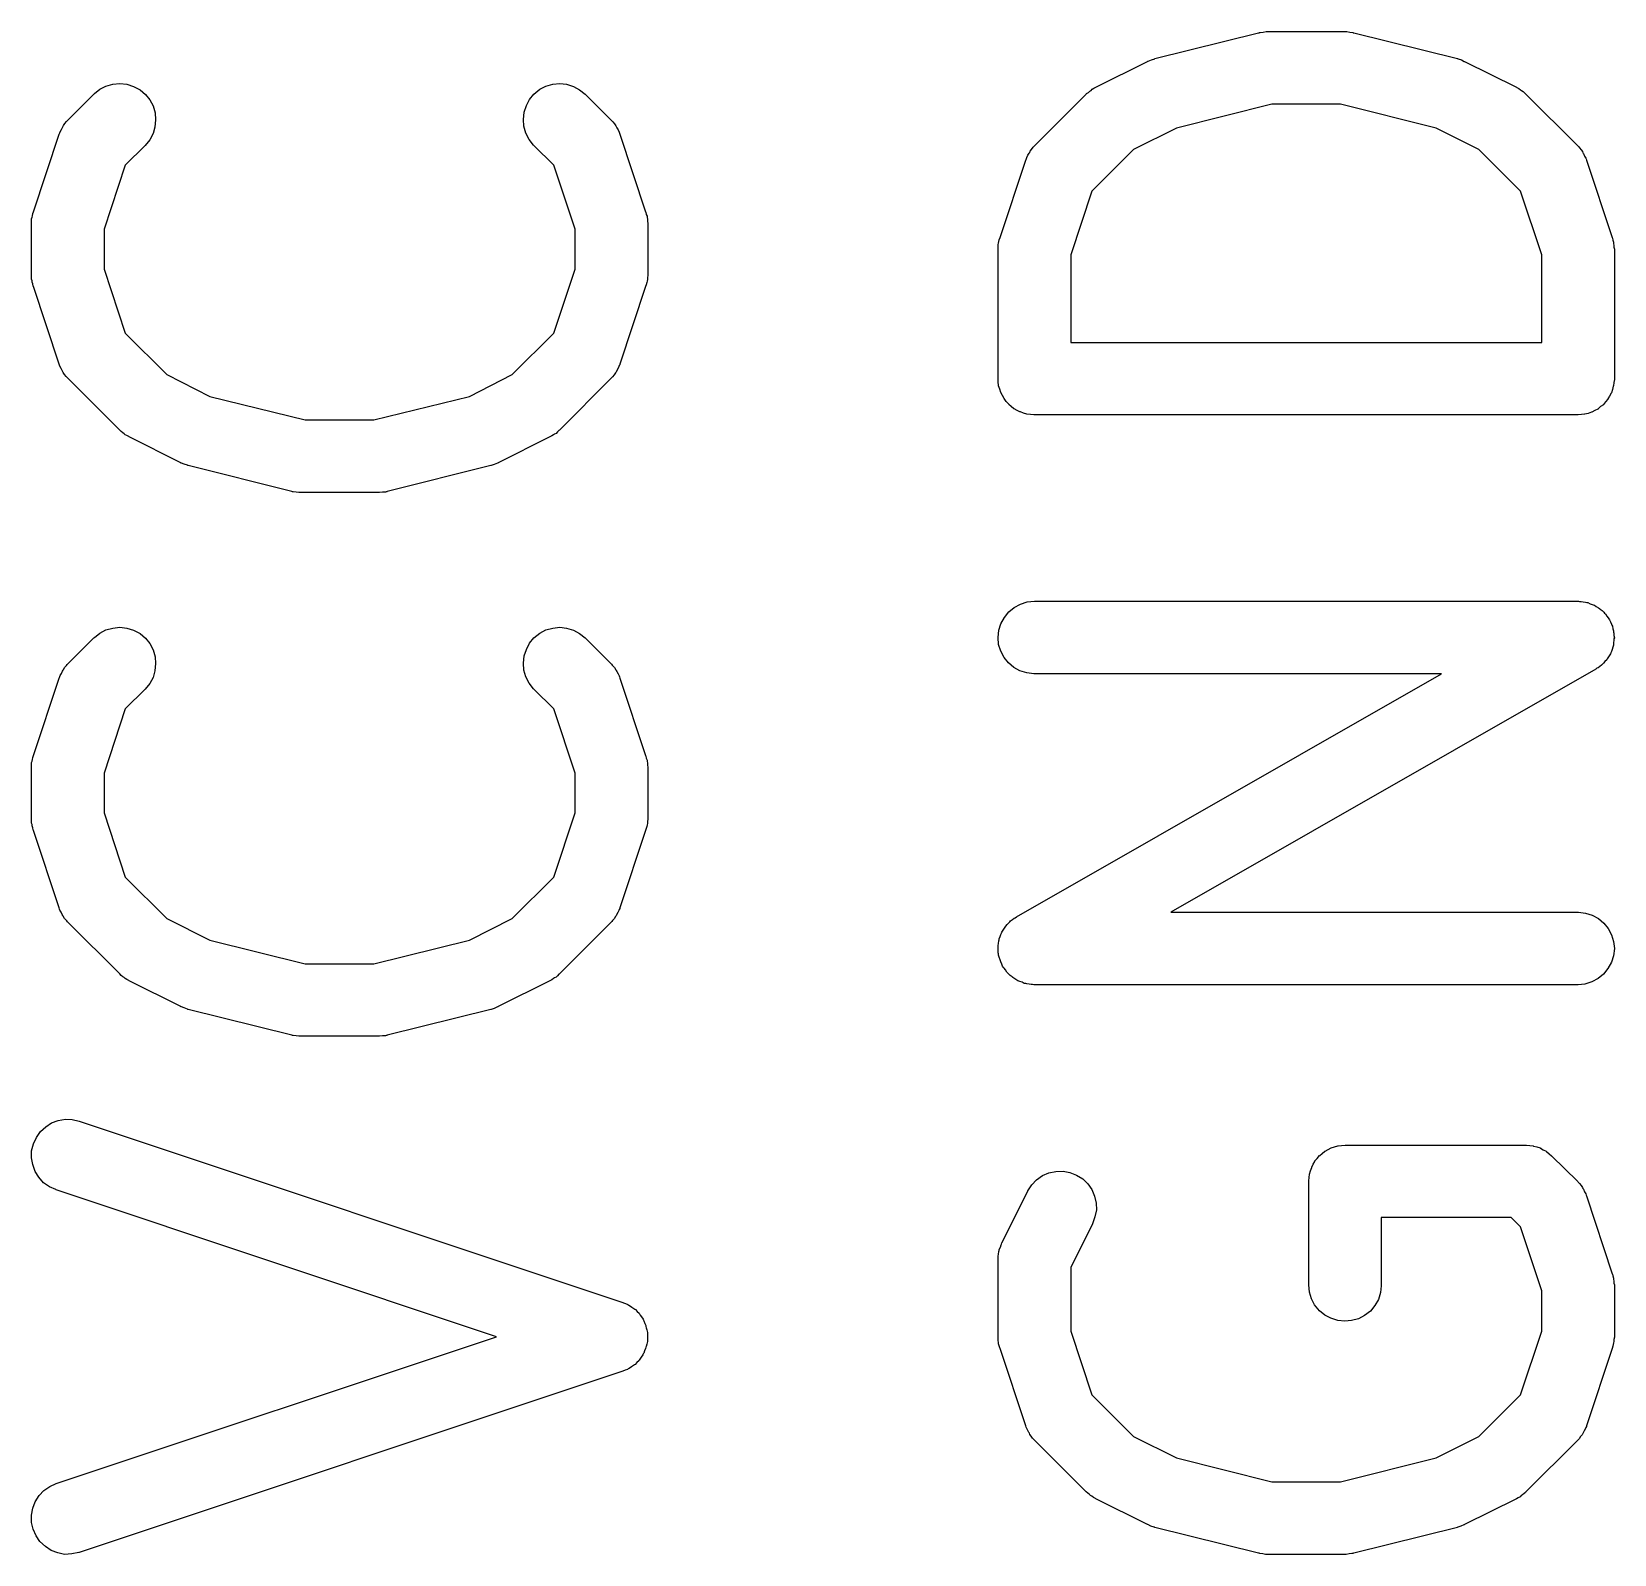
# Model space of a CAD drawing. Extents: x 161.3 to 182.5, y -119.2 to -82.4.
# Drawn here: x 174.974 to 179.341, y -116.781 to -112.581 of the extents above; entities that cross this region are included whole.
import ezdxf

# ---------------------------------------------------------------- set-up
doc = ezdxf.new("R2010")
doc.units = 0
doc.layers.add('BLACK', color=7, linetype='CONTINUOUS')

msp = doc.modelspace()

# ---------------------------------------------------------------- linework, layer by layer
at = {"layer": 'BLACK', "linetype": 'CONTINUOUS'}
for p, q in [((178.372, -112.582), (178.38, -112.581)), ((178.38, -112.581), (178.382, -112.581)), ((178.382, -112.581), (178.383, -112.581)), ((178.383, -112.581), (178.598, -112.581)), ((178.598, -112.581), (178.599, -112.581)), ((178.599, -112.581), (178.601, -112.581)), ((178.601, -112.581), (178.603, -112.581)), ((178.603, -112.581), (178.611, -112.582)), ((178.073, -112.655), (178.359, -112.584)), ((178.359, -112.584), (178.361, -112.584)), ((178.361, -112.584), (178.362, -112.583)), ((178.362, -112.583), (178.364, -112.583)), ((178.364, -112.583), (178.372, -112.582)), ((178.611, -112.582), (178.619, -112.583)), ((178.619, -112.583), (178.62, -112.584)), ((178.62, -112.584), (178.622, -112.584)), ((178.622, -112.584), (178.908, -112.655)), ((177.91, -112.734), (178.053, -112.663)), ((178.053, -112.663), (178.054, -112.662)), ((178.054, -112.662), (178.055, -112.662)), ((178.055, -112.662), (178.064, -112.659)), ((178.055, -112.662), (178.055, -112.662)), ((178.064, -112.659), (178.073, -112.656)), ((178.073, -112.656), (178.073, -112.655)), ((178.073, -112.656), (178.073, -112.656)), ((178.908, -112.655), (178.909, -112.656)), ((178.909, -112.656), (178.909, -112.656)), ((178.909, -112.656), (178.91, -112.656)), ((178.91, -112.656), (178.919, -112.659)), ((178.919, -112.659), (178.927, -112.663)), ((178.927, -112.663), (178.928, -112.663)), ((178.928, -112.663), (178.928, -112.663)), ((178.928, -112.663), (179.071, -112.734)), ((175.074, -112.825), (175.146, -112.753)), ((175.146, -112.753), (175.147, -112.752)), ((175.147, -112.752), (175.162, -112.74)), ((175.162, -112.74), (175.179, -112.731)), ((175.179, -112.731), (175.198, -112.726)), ((175.198, -112.726), (175.217, -112.724)), ((175.217, -112.724), (175.237, -112.726)), ((175.237, -112.726), (175.255, -112.732)), ((175.255, -112.732), (175.273, -112.741)), ((175.273, -112.741), (175.288, -112.754)), ((175.288, -112.754), (175.3, -112.769)), ((176.348, -112.768), (176.36, -112.753)), ((176.36, -112.753), (176.376, -112.74)), ((176.376, -112.74), (176.393, -112.731)), ((176.393, -112.731), (176.412, -112.726)), ((176.412, -112.726), (176.431, -112.724)), ((176.431, -112.724), (176.45, -112.726)), ((176.45, -112.726), (176.469, -112.732)), ((176.469, -112.732), (176.486, -112.741)), ((176.486, -112.741), (176.501, -112.753)), ((176.501, -112.753), (176.573, -112.825)), ((177.741, -112.896), (177.884, -112.753)), ((177.884, -112.753), (177.885, -112.752)), ((177.885, -112.752), (177.89, -112.749)), ((177.89, -112.749), (177.894, -112.745)), ((177.894, -112.745), (177.897, -112.743)), ((177.897, -112.743), (177.9, -112.74)), ((177.9, -112.74), (177.905, -112.737)), ((177.905, -112.737), (177.91, -112.734)), ((179.071, -112.734), (179.072, -112.735)), ((179.072, -112.735), (179.077, -112.738)), ((179.077, -112.738), (179.082, -112.741)), ((179.082, -112.741), (179.085, -112.743)), ((179.085, -112.743), (179.089, -112.746)), ((179.089, -112.746), (179.093, -112.75)), ((179.093, -112.75), (179.097, -112.753)), ((179.097, -112.753), (179.24, -112.896)), ((175.3, -112.769), (175.309, -112.786)), ((175.309, -112.786), (175.315, -112.805)), ((176.333, -112.803), (176.339, -112.785)), ((176.339, -112.785), (176.348, -112.768)), ((178.396, -112.781), (178.133, -112.847)), ((178.585, -112.781), (178.396, -112.781)), ((178.849, -112.847), (178.585, -112.781)), ((175.059, -112.845), (175.061, -112.842)), ((175.061, -112.842), (175.062, -112.84)), ((175.062, -112.84), (175.066, -112.834)), ((175.066, -112.834), (175.07, -112.829)), ((175.07, -112.829), (175.072, -112.827)), ((175.072, -112.827), (175.074, -112.825)), ((175.316, -112.824), (175.314, -112.844)), ((175.315, -112.805), (175.316, -112.824)), ((176.331, -112.823), (176.333, -112.803)), ((176.332, -112.842), (176.331, -112.823)), ((176.338, -112.861), (176.332, -112.842)), ((176.573, -112.825), (176.574, -112.826)), ((176.574, -112.826), (176.576, -112.828)), ((176.576, -112.828), (176.578, -112.83)), ((176.578, -112.83), (176.582, -112.835)), ((176.582, -112.835), (176.586, -112.841)), ((176.586, -112.841), (176.587, -112.843)), ((176.587, -112.843), (176.589, -112.846)), ((174.979, -113.078), (175.05, -112.864)), ((175.05, -112.864), (175.051, -112.862)), ((175.051, -112.862), (175.052, -112.86)), ((175.052, -112.86), (175.053, -112.857)), ((175.053, -112.857), (175.056, -112.851)), ((175.056, -112.851), (175.059, -112.845)), ((175.3, -112.879), (175.287, -112.895)), ((175.309, -112.862), (175.3, -112.879)), ((175.314, -112.844), (175.309, -112.862)), ((176.347, -112.878), (176.338, -112.861)), ((176.359, -112.894), (176.347, -112.878)), ((176.589, -112.846), (176.592, -112.852)), ((176.592, -112.852), (176.595, -112.858)), ((176.595, -112.858), (176.596, -112.861)), ((176.596, -112.861), (176.597, -112.864)), ((176.597, -112.864), (176.668, -113.078)), ((178.133, -112.847), (178.014, -112.906)), ((178.967, -112.906), (178.849, -112.847)), ((175.287, -112.895), (175.232, -112.949)), ((176.36, -112.895), (176.359, -112.894)), ((176.415, -112.949), (176.36, -112.895)), ((177.719, -112.931), (177.72, -112.928)), ((177.72, -112.928), (177.723, -112.922)), ((177.723, -112.922), (177.726, -112.916)), ((177.726, -112.916), (177.728, -112.914)), ((177.728, -112.914), (177.729, -112.911)), ((177.729, -112.911), (177.733, -112.906)), ((177.733, -112.906), (177.737, -112.9)), ((177.737, -112.9), (177.739, -112.898)), ((177.739, -112.898), (177.741, -112.896)), ((178.014, -112.906), (177.899, -113.021)), ((179.082, -113.021), (178.967, -112.906)), ((179.24, -112.896), (179.241, -112.897)), ((179.241, -112.897), (179.243, -112.899)), ((179.243, -112.899), (179.245, -112.901)), ((179.245, -112.901), (179.249, -112.907)), ((179.249, -112.907), (179.253, -112.912)), ((179.253, -112.912), (179.254, -112.915)), ((179.254, -112.915), (179.256, -112.917)), ((179.256, -112.917), (179.259, -112.924)), ((179.259, -112.924), (179.262, -112.93)), ((179.262, -112.93), (179.263, -112.932)), ((175.232, -112.949), (175.174, -113.126)), ((176.474, -113.126), (176.415, -112.949)), ((177.646, -113.149), (177.717, -112.935)), ((177.717, -112.935), (177.718, -112.934)), ((177.718, -112.934), (177.719, -112.931)), ((179.263, -112.932), (179.264, -112.935)), ((179.264, -112.935), (179.335, -113.149)), ((177.899, -113.021), (177.841, -113.197)), ((179.141, -113.197), (179.082, -113.021)), ((174.974, -113.097), (174.975, -113.093)), ((174.974, -113.103), (174.974, -113.097)), ((174.974, -113.108), (174.974, -113.103)), ((174.975, -113.093), (174.976, -113.089)), ((174.976, -113.089), (174.977, -113.083)), ((174.977, -113.083), (174.979, -113.078)), ((176.668, -113.078), (176.669, -113.079)), ((176.669, -113.079), (176.67, -113.085)), ((176.67, -113.085), (176.672, -113.09)), ((176.672, -113.09), (176.672, -113.094)), ((176.672, -113.094), (176.673, -113.098)), ((176.673, -113.098), (176.673, -113.104)), ((176.673, -113.104), (176.674, -113.11)), ((174.974, -113.11), (174.974, -113.108)), ((174.974, -113.252), (174.974, -113.11)), ((175.174, -113.126), (175.174, -113.236)), ((176.474, -113.236), (176.474, -113.126)), ((176.674, -113.11), (176.674, -113.252)), ((177.641, -113.168), (177.642, -113.164)), ((177.641, -113.174), (177.641, -113.168)), ((177.641, -113.18), (177.641, -113.174)), ((177.641, -113.181), (177.641, -113.18)), ((177.641, -113.538), (177.641, -113.181)), ((177.642, -113.164), (177.643, -113.16)), ((177.643, -113.16), (177.644, -113.155)), ((177.644, -113.155), (177.646, -113.149)), ((179.335, -113.149), (179.336, -113.151)), ((179.336, -113.151), (179.337, -113.156)), ((179.337, -113.156), (179.339, -113.162)), ((179.339, -113.162), (179.339, -113.166)), ((179.339, -113.166), (179.34, -113.17)), ((179.34, -113.17), (179.34, -113.175)), ((179.34, -113.175), (179.341, -113.181)), ((179.341, -113.181), (179.341, -113.538)), ((175.174, -113.236), (175.232, -113.413)), ((176.415, -113.413), (176.474, -113.236)), ((177.841, -113.197), (177.841, -113.438)), ((179.141, -113.438), (179.141, -113.197)), ((174.974, -113.258), (174.974, -113.252)), ((174.974, -113.264), (174.974, -113.258)), ((174.975, -113.268), (174.974, -113.264)), ((174.975, -113.272), (174.975, -113.268)), ((174.977, -113.277), (174.975, -113.272)), ((174.978, -113.283), (174.977, -113.277)), ((176.67, -113.279), (176.668, -113.284)), ((176.671, -113.273), (176.67, -113.279)), ((176.672, -113.269), (176.671, -113.273)), ((176.673, -113.265), (176.672, -113.269)), ((176.674, -113.254), (176.673, -113.259)), ((176.673, -113.259), (176.673, -113.265)), ((176.674, -113.252), (176.674, -113.254)), ((174.979, -113.284), (174.978, -113.283)), ((175.05, -113.498), (174.979, -113.284)), ((176.668, -113.284), (176.597, -113.498)), ((175.232, -113.413), (175.347, -113.527)), ((176.3, -113.527), (176.415, -113.413)), ((177.841, -113.438), (179.141, -113.438)), ((175.051, -113.501), (175.05, -113.498)), ((176.597, -113.498), (176.597, -113.5)), ((175.052, -113.504), (175.051, -113.501)), ((175.055, -113.51), (175.052, -113.504)), ((175.058, -113.516), (175.055, -113.51)), ((175.06, -113.519), (175.058, -113.516)), ((175.061, -113.521), (175.06, -113.519)), ((175.065, -113.527), (175.061, -113.521)), ((175.069, -113.532), (175.065, -113.527)), ((175.071, -113.534), (175.069, -113.532)), ((175.073, -113.536), (175.071, -113.534)), ((175.074, -113.537), (175.073, -113.536)), ((175.217, -113.68), (175.074, -113.537)), ((175.347, -113.527), (175.466, -113.587)), ((176.182, -113.587), (176.3, -113.527)), ((176.573, -113.537), (176.43, -113.68)), ((176.575, -113.535), (176.573, -113.537)), ((176.577, -113.533), (176.575, -113.535)), ((176.581, -113.528), (176.577, -113.533)), ((176.585, -113.522), (176.581, -113.528)), ((176.587, -113.52), (176.585, -113.522)), ((176.588, -113.517), (176.587, -113.52)), ((176.591, -113.511), (176.588, -113.517)), ((176.594, -113.505), (176.591, -113.511)), ((176.595, -113.502), (176.594, -113.505)), ((176.597, -113.5), (176.595, -113.502)), ((177.641, -113.547), (177.641, -113.538)), ((179.341, -113.54), (179.34, -113.549)), ((179.341, -113.538), (179.341, -113.539)), ((179.341, -113.539), (179.341, -113.539)), ((179.341, -113.539), (179.341, -113.539)), ((179.341, -113.539), (179.341, -113.54)), ((177.642, -113.557), (177.641, -113.547)), ((177.642, -113.558), (177.642, -113.557)), ((177.642, -113.557), (177.642, -113.557)), ((177.645, -113.567), (177.642, -113.558)), ((177.648, -113.576), (177.645, -113.567)), ((177.653, -113.585), (177.648, -113.576)), ((177.648, -113.576), (177.648, -113.576)), ((177.648, -113.576), (177.648, -113.576)), ((177.657, -113.593), (177.653, -113.585)), ((179.332, -113.578), (179.328, -113.586)), ((179.333, -113.577), (179.332, -113.578)), ((179.336, -113.568), (179.333, -113.577)), ((179.333, -113.577), (179.333, -113.577)), ((179.338, -113.559), (179.336, -113.568)), ((179.339, -113.558), (179.338, -113.559)), ((179.338, -113.559), (179.338, -113.559)), ((179.34, -113.549), (179.339, -113.558)), ((175.466, -113.587), (175.729, -113.652)), ((175.918, -113.652), (176.182, -113.587)), ((177.663, -113.601), (177.657, -113.593)), ((177.657, -113.593), (177.657, -113.593)), ((177.657, -113.593), (177.657, -113.593)), ((177.669, -113.608), (177.663, -113.601)), ((177.67, -113.609), (177.669, -113.608)), ((177.669, -113.608), (177.669, -113.608)), ((177.677, -113.615), (177.67, -113.609)), ((177.684, -113.621), (177.677, -113.615)), ((177.685, -113.621), (177.684, -113.621)), ((177.684, -113.621), (177.684, -113.621)), ((177.693, -113.626), (177.685, -113.621)), ((177.701, -113.63), (177.693, -113.626)), ((179.287, -113.626), (179.279, -113.631)), ((179.295, -113.622), (179.287, -113.626)), ((179.296, -113.622), (179.295, -113.622)), ((179.303, -113.615), (179.296, -113.621)), ((179.296, -113.621), (179.296, -113.622)), ((179.311, -113.61), (179.303, -113.615)), ((179.317, -113.602), (179.311, -113.609)), ((179.311, -113.609), (179.311, -113.609)), ((179.311, -113.609), (179.311, -113.61)), ((179.323, -113.595), (179.317, -113.602)), ((179.328, -113.586), (179.323, -113.594)), ((179.323, -113.594), (179.323, -113.594)), ((179.323, -113.594), (179.323, -113.595)), ((175.729, -113.652), (175.918, -113.652)), ((177.702, -113.63), (177.701, -113.63)), ((177.711, -113.633), (177.702, -113.63)), ((177.702, -113.63), (177.702, -113.63)), ((177.72, -113.636), (177.711, -113.633)), ((177.73, -113.637), (177.72, -113.636)), ((177.72, -113.636), (177.72, -113.636)), ((177.72, -113.636), (177.72, -113.636)), ((177.739, -113.638), (177.73, -113.637)), ((177.74, -113.638), (177.739, -113.638)), ((177.741, -113.638), (177.74, -113.638)), ((177.74, -113.638), (177.74, -113.638)), ((177.74, -113.638), (177.74, -113.638)), ((179.241, -113.638), (177.741, -113.638)), ((179.25, -113.637), (179.241, -113.638)), ((179.259, -113.636), (179.25, -113.637)), ((179.26, -113.636), (179.259, -113.636)), ((179.269, -113.634), (179.26, -113.636)), ((179.26, -113.636), (179.26, -113.636)), ((179.278, -113.631), (179.269, -113.634)), ((179.279, -113.631), (179.278, -113.631)), ((179.278, -113.631), (179.278, -113.631)), ((175.221, -113.684), (175.217, -113.68)), ((175.226, -113.688), (175.221, -113.684)), ((175.229, -113.69), (175.226, -113.688)), ((175.232, -113.693), (175.229, -113.69)), ((175.237, -113.695), (175.232, -113.693)), ((175.242, -113.698), (175.237, -113.695)), ((175.243, -113.699), (175.242, -113.698)), ((175.386, -113.77), (175.243, -113.699)), ((176.404, -113.699), (176.261, -113.77)), ((176.409, -113.696), (176.404, -113.699)), ((176.414, -113.693), (176.409, -113.696)), ((176.417, -113.691), (176.414, -113.693)), ((176.421, -113.689), (176.417, -113.691)), ((176.425, -113.685), (176.421, -113.689)), ((176.429, -113.681), (176.425, -113.685)), ((176.43, -113.68), (176.429, -113.681)), ((175.386, -113.771), (175.386, -113.77)), ((175.387, -113.771), (175.386, -113.771)), ((175.395, -113.774), (175.387, -113.771)), ((175.404, -113.777), (175.395, -113.774)), ((175.405, -113.778), (175.404, -113.777)), ((175.406, -113.778), (175.405, -113.778)), ((175.405, -113.778), (175.405, -113.778)), ((175.692, -113.849), (175.406, -113.778)), ((176.241, -113.778), (175.955, -113.849)), ((176.242, -113.778), (176.241, -113.778)), ((176.241, -113.778), (176.241, -113.778)), ((176.25, -113.775), (176.242, -113.778)), ((176.259, -113.771), (176.25, -113.775)), ((176.26, -113.771), (176.259, -113.771)), ((176.259, -113.771), (176.259, -113.771)), ((176.261, -113.77), (176.26, -113.771)), ((175.694, -113.85), (175.692, -113.849)), ((175.696, -113.85), (175.694, -113.85)), ((175.704, -113.851), (175.696, -113.85)), ((175.711, -113.852), (175.704, -113.851)), ((175.713, -113.852), (175.711, -113.852)), ((175.715, -113.852), (175.713, -113.852)), ((175.716, -113.852), (175.715, -113.852)), ((175.931, -113.852), (175.716, -113.852)), ((175.932, -113.852), (175.931, -113.852)), ((175.934, -113.852), (175.932, -113.852)), ((175.942, -113.851), (175.934, -113.852)), ((175.95, -113.851), (175.942, -113.851)), ((175.952, -113.85), (175.95, -113.851)), ((175.954, -113.85), (175.952, -113.85)), ((175.955, -113.849), (175.954, -113.85)), ((177.721, -114.154), (177.741, -114.152)), ((177.741, -114.152), (179.241, -114.152)), ((179.241, -114.152), (179.242, -114.152)), ((179.242, -114.152), (179.245, -114.153)), ((179.245, -114.153), (179.249, -114.153)), ((179.249, -114.153), (179.255, -114.154)), ((177.648, -114.214), (177.658, -114.197)), ((177.658, -114.197), (177.67, -114.181)), ((177.67, -114.181), (177.685, -114.169)), ((177.685, -114.169), (177.702, -114.16)), ((177.702, -114.16), (177.721, -114.154)), ((179.255, -114.154), (179.261, -114.155)), ((179.261, -114.155), (179.265, -114.156)), ((179.265, -114.156), (179.268, -114.156)), ((179.268, -114.156), (179.274, -114.159)), ((179.274, -114.159), (179.28, -114.161)), ((179.28, -114.161), (179.283, -114.162)), ((179.283, -114.162), (179.286, -114.163)), ((179.286, -114.163), (179.291, -114.167)), ((179.291, -114.167), (179.297, -114.17)), ((179.297, -114.17), (179.3, -114.172)), ((179.3, -114.172), (179.302, -114.174)), ((179.302, -114.174), (179.307, -114.178)), ((179.307, -114.178), (179.312, -114.182)), ((179.312, -114.182), (179.314, -114.185)), ((179.314, -114.185), (179.317, -114.187)), ((179.317, -114.187), (179.32, -114.193)), ((179.32, -114.193), (179.324, -114.198)), ((175.147, -114.252), (175.162, -114.24)), ((175.162, -114.24), (175.179, -114.231)), ((175.179, -114.231), (175.198, -114.226)), ((175.198, -114.226), (175.217, -114.224)), ((175.217, -114.224), (175.237, -114.226)), ((175.237, -114.226), (175.255, -114.232)), ((175.255, -114.232), (175.273, -114.241)), ((176.36, -114.253), (176.376, -114.24)), ((176.376, -114.24), (176.393, -114.231)), ((176.393, -114.231), (176.412, -114.226)), ((176.412, -114.226), (176.431, -114.224)), ((176.431, -114.224), (176.45, -114.226)), ((176.45, -114.226), (176.469, -114.232)), ((176.469, -114.232), (176.486, -114.241)), ((177.641, -114.252), (177.643, -114.232)), ((177.643, -114.232), (177.648, -114.214)), ((179.324, -114.198), (179.326, -114.201)), ((179.326, -114.201), (179.328, -114.203)), ((179.328, -114.203), (179.33, -114.209)), ((179.33, -114.209), (179.333, -114.215)), ((179.333, -114.215), (179.334, -114.218)), ((179.334, -114.218), (179.336, -114.221)), ((179.336, -114.221), (179.337, -114.228)), ((179.337, -114.228), (179.339, -114.234)), ((179.339, -114.234), (179.339, -114.237)), ((179.339, -114.237), (179.34, -114.24)), ((179.34, -114.24), (179.34, -114.247)), ((175.074, -114.325), (175.146, -114.253)), ((175.146, -114.253), (175.147, -114.252)), ((175.273, -114.241), (175.288, -114.254)), ((175.288, -114.254), (175.3, -114.269)), ((175.3, -114.269), (175.309, -114.286)), ((176.339, -114.285), (176.348, -114.268)), ((176.348, -114.268), (176.36, -114.253)), ((176.486, -114.241), (176.501, -114.253)), ((176.501, -114.253), (176.573, -114.325)), ((177.642, -114.271), (177.641, -114.252)), ((177.648, -114.29), (177.642, -114.271)), ((179.337, -114.279), (179.335, -114.285)), ((179.338, -114.276), (179.337, -114.279)), ((179.339, -114.273), (179.338, -114.276)), ((179.34, -114.26), (179.339, -114.266)), ((179.339, -114.266), (179.339, -114.273)), ((179.34, -114.247), (179.341, -114.253)), ((179.341, -114.253), (179.34, -114.256)), ((179.34, -114.256), (179.34, -114.26)), ((175.07, -114.329), (175.072, -114.327)), ((175.072, -114.327), (175.074, -114.325)), ((175.309, -114.286), (175.315, -114.305)), ((175.316, -114.324), (175.314, -114.344)), ((175.315, -114.305), (175.316, -114.324)), ((176.331, -114.323), (176.333, -114.303)), ((176.332, -114.342), (176.331, -114.323)), ((176.333, -114.303), (176.339, -114.285)), ((176.573, -114.325), (176.574, -114.326)), ((176.574, -114.326), (176.576, -114.328)), ((176.576, -114.328), (176.578, -114.33)), ((177.657, -114.307), (177.648, -114.29)), ((177.669, -114.322), (177.657, -114.307)), ((177.684, -114.335), (177.669, -114.322)), ((179.306, -114.328), (179.301, -114.332)), ((179.308, -114.326), (179.306, -114.328)), ((179.311, -114.323), (179.308, -114.326)), ((179.315, -114.318), (179.311, -114.323)), ((179.32, -114.314), (179.315, -114.318)), ((179.321, -114.311), (179.32, -114.314)), ((179.323, -114.308), (179.321, -114.311)), ((179.327, -114.303), (179.323, -114.308)), ((179.33, -114.297), (179.327, -114.303)), ((179.331, -114.294), (179.33, -114.297)), ((179.333, -114.291), (179.331, -114.294)), ((179.335, -114.285), (179.333, -114.291)), ((174.979, -114.578), (175.05, -114.364)), ((175.05, -114.364), (175.051, -114.362)), ((175.051, -114.362), (175.052, -114.36)), ((175.052, -114.36), (175.053, -114.357)), ((175.053, -114.357), (175.056, -114.351)), ((175.056, -114.351), (175.059, -114.345)), ((175.059, -114.345), (175.061, -114.342)), ((175.061, -114.342), (175.062, -114.34)), ((175.062, -114.34), (175.066, -114.334)), ((175.066, -114.334), (175.07, -114.329)), ((175.309, -114.362), (175.3, -114.379)), ((175.314, -114.344), (175.309, -114.362)), ((176.338, -114.361), (176.332, -114.342)), ((176.347, -114.378), (176.338, -114.361)), ((176.578, -114.33), (176.582, -114.335)), ((176.582, -114.335), (176.586, -114.341)), ((176.586, -114.341), (176.587, -114.343)), ((176.587, -114.343), (176.589, -114.346)), ((176.589, -114.346), (176.592, -114.352)), ((176.592, -114.352), (176.595, -114.358)), ((176.595, -114.358), (176.596, -114.361)), ((176.596, -114.361), (176.597, -114.364)), ((176.597, -114.364), (176.668, -114.578)), ((177.701, -114.344), (177.684, -114.335)), ((177.691, -115.023), (178.864, -114.352)), ((177.72, -114.35), (177.701, -114.344)), ((177.739, -114.352), (177.72, -114.35)), ((177.741, -114.352), (177.739, -114.352)), ((178.864, -114.352), (177.741, -114.352)), ((179.29, -114.339), (178.117, -115.01)), ((179.293, -114.337), (179.29, -114.339)), ((179.296, -114.336), (179.293, -114.337)), ((179.301, -114.332), (179.296, -114.336)), ((175.287, -114.395), (175.232, -114.449)), ((175.3, -114.379), (175.287, -114.395)), ((176.359, -114.394), (176.347, -114.378)), ((176.36, -114.395), (176.359, -114.394)), ((176.415, -114.449), (176.36, -114.395)), ((175.232, -114.449), (175.174, -114.626)), ((176.474, -114.626), (176.415, -114.449)), ((174.975, -114.593), (174.976, -114.589)), ((174.976, -114.589), (174.977, -114.583)), ((174.977, -114.583), (174.979, -114.578)), ((176.668, -114.578), (176.669, -114.579)), ((176.669, -114.579), (176.67, -114.585)), ((176.67, -114.585), (176.672, -114.59)), ((176.672, -114.59), (176.672, -114.594)), ((174.974, -114.597), (174.975, -114.593)), ((174.974, -114.603), (174.974, -114.597)), ((174.974, -114.608), (174.974, -114.603)), ((174.974, -114.61), (174.974, -114.608)), ((174.974, -114.752), (174.974, -114.61)), ((175.174, -114.626), (175.174, -114.736)), ((176.474, -114.736), (176.474, -114.626)), ((176.672, -114.594), (176.673, -114.598)), ((176.673, -114.598), (176.673, -114.604)), ((176.673, -114.604), (176.674, -114.61)), ((176.674, -114.61), (176.674, -114.752)), ((174.974, -114.758), (174.974, -114.752)), ((174.974, -114.764), (174.974, -114.758)), ((174.975, -114.768), (174.974, -114.764)), ((175.174, -114.736), (175.232, -114.913)), ((176.415, -114.913), (176.474, -114.736)), ((176.674, -114.754), (176.673, -114.759)), ((176.673, -114.759), (176.673, -114.765)), ((176.674, -114.752), (176.674, -114.754)), ((174.975, -114.772), (174.975, -114.768)), ((174.977, -114.777), (174.975, -114.772)), ((174.978, -114.783), (174.977, -114.777)), ((174.979, -114.784), (174.978, -114.783)), ((175.05, -114.998), (174.979, -114.784)), ((176.668, -114.784), (176.597, -114.998)), ((176.67, -114.779), (176.668, -114.784)), ((176.671, -114.773), (176.67, -114.779)), ((176.672, -114.769), (176.671, -114.773)), ((176.673, -114.765), (176.672, -114.769)), ((175.232, -114.913), (175.347, -115.027)), ((176.3, -115.027), (176.415, -114.913)), ((175.051, -115.001), (175.05, -114.998)), ((175.052, -115.004), (175.051, -115.001)), ((175.055, -115.01), (175.052, -115.004)), ((175.058, -115.016), (175.055, -115.01)), ((175.06, -115.019), (175.058, -115.016)), ((175.061, -115.021), (175.06, -115.019)), ((175.065, -115.027), (175.061, -115.021)), ((176.585, -115.022), (176.581, -115.028)), ((176.587, -115.02), (176.585, -115.022)), ((176.588, -115.017), (176.587, -115.02)), ((176.591, -115.011), (176.588, -115.017)), ((176.594, -115.005), (176.591, -115.011)), ((176.595, -115.002), (176.594, -115.005)), ((176.597, -115), (176.595, -115.002)), ((176.597, -114.998), (176.597, -115)), ((177.68, -115.03), (177.685, -115.026)), ((177.685, -115.026), (177.688, -115.025)), ((177.688, -115.025), (177.691, -115.023)), ((178.117, -115.01), (179.241, -115.01)), ((179.241, -115.01), (179.242, -115.01)), ((179.242, -115.01), (179.261, -115.012)), ((179.261, -115.012), (179.28, -115.018)), ((179.28, -115.018), (179.297, -115.027)), ((175.069, -115.032), (175.065, -115.027)), ((175.071, -115.034), (175.069, -115.032)), ((175.073, -115.036), (175.071, -115.034)), ((175.074, -115.037), (175.073, -115.036)), ((175.217, -115.18), (175.074, -115.037)), ((175.347, -115.027), (175.466, -115.087)), ((176.182, -115.087), (176.3, -115.027)), ((176.573, -115.037), (176.43, -115.18)), ((176.575, -115.035), (176.573, -115.037)), ((176.577, -115.033), (176.575, -115.035)), ((176.581, -115.028), (176.577, -115.033)), ((177.648, -115.071), (177.65, -115.068)), ((177.65, -115.068), (177.651, -115.065)), ((177.651, -115.065), (177.655, -115.059)), ((177.655, -115.059), (177.658, -115.054)), ((177.658, -115.054), (177.66, -115.051)), ((177.66, -115.051), (177.662, -115.048)), ((177.662, -115.048), (177.666, -115.044)), ((177.666, -115.044), (177.67, -115.039)), ((177.67, -115.039), (177.673, -115.036)), ((177.673, -115.036), (177.675, -115.034)), ((177.675, -115.034), (177.68, -115.03)), ((179.297, -115.027), (179.312, -115.04)), ((179.312, -115.04), (179.324, -115.055)), ((179.324, -115.055), (179.333, -115.072)), ((175.466, -115.087), (175.729, -115.152)), ((175.918, -115.152), (176.182, -115.087)), ((177.641, -115.102), (177.642, -115.096)), ((177.641, -115.106), (177.641, -115.102)), ((177.641, -115.109), (177.641, -115.106)), ((177.641, -115.115), (177.641, -115.109)), ((177.642, -115.096), (177.643, -115.089)), ((177.643, -115.089), (177.644, -115.086)), ((177.644, -115.083), (177.646, -115.077)), ((177.644, -115.086), (177.644, -115.083)), ((177.646, -115.077), (177.648, -115.071)), ((179.333, -115.072), (179.339, -115.091)), ((179.339, -115.091), (179.341, -115.11)), ((179.341, -115.11), (179.339, -115.13)), ((175.729, -115.152), (175.918, -115.152)), ((177.641, -115.122), (177.641, -115.115)), ((177.642, -115.125), (177.641, -115.122)), ((177.642, -115.128), (177.642, -115.125)), ((177.644, -115.134), (177.642, -115.128)), ((177.646, -115.141), (177.644, -115.134)), ((177.647, -115.144), (177.646, -115.141)), ((177.648, -115.147), (177.647, -115.144)), ((177.651, -115.153), (177.648, -115.147)), ((177.653, -115.159), (177.651, -115.153)), ((179.333, -115.148), (179.323, -115.165)), ((179.339, -115.13), (179.333, -115.148)), ((175.221, -115.184), (175.217, -115.18)), ((175.226, -115.188), (175.221, -115.184)), ((175.229, -115.19), (175.226, -115.188)), ((175.232, -115.193), (175.229, -115.19)), ((175.237, -115.195), (175.232, -115.193)), ((175.242, -115.198), (175.237, -115.195)), ((175.243, -115.199), (175.242, -115.198)), ((175.386, -115.27), (175.243, -115.199)), ((176.404, -115.199), (176.261, -115.27)), ((176.409, -115.196), (176.404, -115.199)), ((176.414, -115.193), (176.409, -115.196)), ((176.417, -115.191), (176.414, -115.193)), ((176.421, -115.189), (176.417, -115.191)), ((176.425, -115.185), (176.421, -115.189)), ((176.429, -115.181), (176.425, -115.185)), ((176.43, -115.18), (176.429, -115.181)), ((177.655, -115.161), (177.653, -115.159)), ((177.657, -115.164), (177.655, -115.161)), ((177.661, -115.169), (177.657, -115.164)), ((177.665, -115.175), (177.661, -115.169)), ((177.667, -115.177), (177.665, -115.175)), ((177.669, -115.18), (177.667, -115.177)), ((177.674, -115.184), (177.669, -115.18)), ((177.679, -115.188), (177.674, -115.184)), ((177.681, -115.19), (177.679, -115.188)), ((177.684, -115.192), (177.681, -115.19)), ((177.69, -115.195), (177.684, -115.192)), ((177.695, -115.199), (177.69, -115.195)), ((177.698, -115.2), (177.695, -115.199)), ((177.701, -115.201), (177.698, -115.2)), ((177.707, -115.203), (177.701, -115.201)), ((179.296, -115.193), (179.279, -115.202)), ((179.311, -115.181), (179.296, -115.193)), ((179.323, -115.165), (179.311, -115.181)), ((177.713, -115.206), (177.707, -115.203)), ((177.717, -115.206), (177.713, -115.206)), ((177.72, -115.207), (177.717, -115.206)), ((177.726, -115.208), (177.72, -115.207)), ((177.732, -115.209), (177.726, -115.208)), ((177.736, -115.209), (177.732, -115.209)), ((177.739, -115.21), (177.736, -115.209)), ((177.741, -115.21), (177.739, -115.21)), ((179.241, -115.21), (177.741, -115.21)), ((179.26, -115.208), (179.241, -115.21)), ((179.279, -115.202), (179.26, -115.208)), ((175.386, -115.271), (175.386, -115.27)), ((175.387, -115.271), (175.386, -115.271)), ((175.395, -115.274), (175.387, -115.271)), ((175.404, -115.277), (175.395, -115.274)), ((175.405, -115.278), (175.404, -115.277)), ((175.406, -115.278), (175.405, -115.278)), ((175.405, -115.278), (175.405, -115.278)), ((175.692, -115.349), (175.406, -115.278)), ((176.241, -115.278), (175.955, -115.349)), ((176.242, -115.278), (176.241, -115.278)), ((176.241, -115.278), (176.241, -115.278)), ((176.25, -115.275), (176.242, -115.278)), ((176.259, -115.271), (176.25, -115.275)), ((176.26, -115.271), (176.259, -115.271)), ((176.259, -115.271), (176.259, -115.271)), ((176.261, -115.27), (176.26, -115.271)), ((175.694, -115.35), (175.692, -115.349)), ((175.696, -115.35), (175.694, -115.35)), ((175.704, -115.351), (175.696, -115.35)), ((175.711, -115.352), (175.704, -115.351)), ((175.713, -115.352), (175.711, -115.352)), ((175.715, -115.352), (175.713, -115.352)), ((175.716, -115.352), (175.715, -115.352)), ((175.931, -115.352), (175.716, -115.352)), ((175.932, -115.352), (175.931, -115.352)), ((175.934, -115.352), (175.932, -115.352)), ((175.942, -115.351), (175.934, -115.352)), ((175.95, -115.351), (175.942, -115.351)), ((175.952, -115.35), (175.95, -115.351)), ((175.954, -115.35), (175.952, -115.35)), ((175.955, -115.349), (175.954, -115.35)), ((175.013, -115.602), (175.029, -115.591)), ((175.029, -115.591), (175.047, -115.584)), ((175.047, -115.584), (175.067, -115.581)), ((175.067, -115.581), (175.086, -115.582)), ((175.086, -115.582), (175.105, -115.586)), ((175.105, -115.586), (176.605, -116.086)), ((174.979, -115.649), (174.987, -115.631)), ((174.987, -115.631), (174.998, -115.615)), ((174.998, -115.615), (175.013, -115.602)), ((174.974, -115.668), (174.979, -115.649)), ((174.974, -115.687), (174.974, -115.668)), ((178.521, -115.689), (178.527, -115.681)), ((178.527, -115.681), (178.528, -115.681)), ((178.528, -115.681), (178.535, -115.675)), ((178.528, -115.681), (178.528, -115.681)), ((178.535, -115.675), (178.542, -115.669)), ((178.542, -115.669), (178.543, -115.669)), ((178.543, -115.669), (178.551, -115.664)), ((178.543, -115.669), (178.543, -115.669)), ((178.551, -115.664), (178.56, -115.66)), ((178.56, -115.66), (178.569, -115.657)), ((178.56, -115.66), (178.56, -115.66)), ((178.56, -115.66), (178.56, -115.66)), ((178.569, -115.657), (178.578, -115.654)), ((178.578, -115.654), (178.579, -115.654)), ((178.579, -115.654), (178.588, -115.653)), ((178.579, -115.654), (178.579, -115.654)), ((178.588, -115.653), (178.598, -115.652)), ((178.598, -115.652), (179.098, -115.652)), ((179.098, -115.652), (179.098, -115.652)), ((179.098, -115.652), (179.098, -115.652)), ((179.098, -115.652), (179.099, -115.652)), ((179.098, -115.652), (179.098, -115.652)), ((179.099, -115.652), (179.108, -115.653)), ((179.108, -115.653), (179.117, -115.654)), ((179.117, -115.654), (179.118, -115.655)), ((179.118, -115.655), (179.119, -115.655)), ((179.119, -115.655), (179.127, -115.657)), ((179.127, -115.657), (179.136, -115.66)), ((179.136, -115.66), (179.137, -115.66)), ((179.137, -115.66), (179.137, -115.661)), ((179.137, -115.661), (179.145, -115.665)), ((179.145, -115.665), (179.153, -115.669)), ((179.153, -115.669), (179.154, -115.67)), ((179.154, -115.67), (179.154, -115.67)), ((179.154, -115.67), (179.161, -115.676)), ((179.161, -115.676), (179.168, -115.682)), ((174.977, -115.706), (174.974, -115.687)), ((174.984, -115.725), (174.977, -115.706)), ((174.994, -115.741), (174.984, -115.725)), ((177.781, -115.729), (177.8, -115.725)), ((177.8, -115.725), (177.82, -115.724)), ((177.82, -115.724), (177.839, -115.728)), ((178.5, -115.732), (178.503, -115.723)), ((178.503, -115.723), (178.506, -115.714)), ((178.506, -115.713), (178.51, -115.705)), ((178.506, -115.714), (178.506, -115.713)), ((178.506, -115.713), (178.506, -115.713)), ((178.51, -115.705), (178.515, -115.697)), ((178.515, -115.696), (178.521, -115.689)), ((178.515, -115.697), (178.515, -115.696)), ((178.515, -115.696), (178.515, -115.696)), ((179.168, -115.682), (179.24, -115.753)), ((175.007, -115.756), (174.994, -115.741)), ((175.023, -115.767), (175.007, -115.756)), ((175.041, -115.775), (175.023, -115.767)), ((177.723, -115.778), (177.734, -115.762)), ((177.734, -115.762), (177.747, -115.748)), ((177.747, -115.748), (177.763, -115.736)), ((177.763, -115.736), (177.781, -115.729)), ((177.839, -115.728), (177.857, -115.735)), ((177.857, -115.735), (177.874, -115.745)), ((177.874, -115.745), (177.888, -115.759)), ((177.888, -115.759), (177.899, -115.775)), ((178.498, -115.751), (178.499, -115.742)), ((178.498, -115.752), (178.498, -115.751)), ((178.498, -116.038), (178.498, -115.752)), ((178.498, -115.752), (178.498, -115.752)), ((178.498, -115.752), (178.498, -115.752)), ((178.498, -115.752), (178.498, -115.752)), ((178.499, -115.742), (178.5, -115.732)), ((178.5, -115.732), (178.5, -115.732)), ((178.5, -115.732), (178.5, -115.732)), ((179.24, -115.753), (179.241, -115.754)), ((179.241, -115.754), (179.243, -115.756)), ((179.243, -115.756), (179.245, -115.758)), ((179.245, -115.758), (179.249, -115.764)), ((179.249, -115.764), (179.253, -115.769)), ((179.253, -115.769), (179.254, -115.772)), ((175.042, -115.776), (175.041, -115.775)), ((176.257, -116.181), (175.042, -115.776)), ((177.651, -115.922), (177.723, -115.779)), ((177.723, -115.779), (177.723, -115.778)), ((177.899, -115.775), (177.907, -115.793)), ((177.907, -115.793), (177.911, -115.812)), ((177.911, -115.812), (177.912, -115.831)), ((179.254, -115.772), (179.256, -115.774)), ((179.256, -115.774), (179.259, -115.781)), ((179.259, -115.781), (179.262, -115.787)), ((179.262, -115.787), (179.263, -115.79)), ((179.263, -115.79), (179.264, -115.792)), ((179.264, -115.792), (179.335, -116.007)), ((177.908, -115.85), (177.901, -115.869)), ((177.912, -115.831), (177.908, -115.85)), ((179.056, -115.852), (178.698, -115.852)), ((178.698, -115.852), (178.698, -116.038)), ((179.082, -115.878), (179.056, -115.852)), ((177.901, -115.869), (177.841, -115.99)), ((179.141, -116.054), (179.082, -115.878)), ((177.643, -115.946), (177.644, -115.943)), ((177.644, -115.94), (177.647, -115.934)), ((177.644, -115.943), (177.644, -115.94)), ((177.647, -115.934), (177.649, -115.927)), ((177.649, -115.927), (177.65, -115.925)), ((177.65, -115.925), (177.651, -115.922)), ((177.641, -115.959), (177.642, -115.953)), ((177.641, -115.962), (177.641, -115.959)), ((177.641, -115.965), (177.641, -115.962)), ((177.641, -115.967), (177.641, -115.965)), ((177.641, -116.181), (177.641, -115.967)), ((177.642, -115.953), (177.643, -115.946)), ((177.841, -115.99), (177.841, -116.165)), ((179.335, -116.007), (179.336, -116.008)), ((179.336, -116.008), (179.337, -116.013)), ((179.337, -116.013), (179.339, -116.019)), ((179.339, -116.019), (179.339, -116.023)), ((179.339, -116.023), (179.34, -116.027)), ((179.34, -116.027), (179.34, -116.033)), ((178.5, -116.058), (178.498, -116.038)), ((178.505, -116.076), (178.5, -116.058)), ((178.696, -116.059), (178.69, -116.078)), ((178.698, -116.04), (178.696, -116.059)), ((178.698, -116.038), (178.698, -116.04)), ((179.141, -116.165), (179.141, -116.054)), ((179.34, -116.033), (179.341, -116.038)), ((179.341, -116.038), (179.341, -116.181)), ((176.605, -116.086), (176.607, -116.087)), ((176.607, -116.087), (176.613, -116.089)), ((176.613, -116.089), (176.619, -116.092)), ((176.619, -116.092), (176.622, -116.094)), ((176.622, -116.094), (176.624, -116.095)), ((176.624, -116.095), (176.63, -116.099)), ((176.63, -116.099), (176.636, -116.103)), ((176.636, -116.103), (176.638, -116.105)), ((176.638, -116.105), (176.64, -116.106)), ((176.64, -116.106), (176.645, -116.111)), ((176.645, -116.111), (176.65, -116.116)), ((176.65, -116.116), (176.651, -116.118)), ((176.651, -116.118), (176.653, -116.121)), ((178.514, -116.093), (178.505, -116.076)), ((178.527, -116.109), (178.514, -116.093)), ((178.542, -116.121), (178.527, -116.109)), ((178.668, -116.11), (178.652, -116.122)), ((178.68, -116.095), (178.668, -116.11)), ((178.69, -116.078), (178.68, -116.095)), ((176.653, -116.121), (176.657, -116.126)), ((176.657, -116.126), (176.661, -116.132)), ((176.661, -116.132), (176.662, -116.135)), ((176.662, -116.135), (176.663, -116.137)), ((176.663, -116.137), (176.666, -116.144)), ((176.666, -116.144), (176.669, -116.15)), ((176.669, -116.15), (176.669, -116.153)), ((176.669, -116.153), (176.67, -116.156)), ((176.67, -116.156), (176.671, -116.162)), ((176.671, -116.162), (176.673, -116.169)), ((178.559, -116.13), (178.542, -116.121)), ((178.578, -116.136), (178.559, -116.13)), ((178.597, -116.138), (178.578, -116.136)), ((178.616, -116.136), (178.597, -116.138)), ((178.635, -116.131), (178.616, -116.136)), ((178.652, -116.122), (178.635, -116.131)), ((175.042, -116.586), (176.257, -116.181)), ((176.671, -116.201), (176.67, -116.208)), ((176.673, -116.194), (176.671, -116.201)), ((176.673, -116.169), (176.673, -116.172)), ((176.673, -116.172), (176.673, -116.175)), ((176.673, -116.175), (176.673, -116.182)), ((176.673, -116.182), (176.673, -116.189)), ((176.673, -116.189), (176.673, -116.191)), ((176.673, -116.191), (176.673, -116.194)), ((177.641, -116.187), (177.641, -116.181)), ((177.641, -116.192), (177.641, -116.187)), ((177.642, -116.196), (177.641, -116.192)), ((177.642, -116.2), (177.642, -116.196)), ((177.644, -116.206), (177.642, -116.2)), ((177.841, -116.165), (177.899, -116.341)), ((179.082, -116.341), (179.141, -116.165)), ((179.338, -116.202), (179.337, -116.207)), ((179.339, -116.198), (179.338, -116.202)), ((179.34, -116.194), (179.339, -116.198)), ((179.341, -116.182), (179.34, -116.188)), ((179.34, -116.188), (179.34, -116.194)), ((179.341, -116.181), (179.341, -116.182)), ((176.649, -116.247), (176.644, -116.252)), ((176.65, -116.245), (176.649, -116.247)), ((176.652, -116.243), (176.65, -116.245)), ((176.656, -116.237), (176.652, -116.243)), ((176.66, -116.231), (176.656, -116.237)), ((176.661, -116.228), (176.66, -116.231)), ((176.663, -116.226), (176.661, -116.228)), ((176.665, -116.22), (176.663, -116.226)), ((176.668, -116.213), (176.665, -116.22)), ((176.669, -116.21), (176.668, -116.213)), ((176.67, -116.208), (176.669, -116.21)), ((177.645, -116.211), (177.644, -116.206)), ((177.646, -116.213), (177.645, -116.211)), ((177.717, -116.427), (177.646, -116.213)), ((179.335, -116.213), (179.264, -116.427)), ((179.337, -116.207), (179.335, -116.213)), ((176.605, -116.276), (175.105, -116.776)), ((176.612, -116.273), (176.605, -116.276)), ((176.618, -116.271), (176.612, -116.273)), ((176.62, -116.269), (176.618, -116.271)), ((176.623, -116.268), (176.62, -116.269)), ((176.629, -116.264), (176.623, -116.268)), ((176.635, -116.26), (176.629, -116.264)), ((176.637, -116.258), (176.635, -116.26)), ((176.639, -116.257), (176.637, -116.258)), ((176.644, -116.252), (176.639, -116.257)), ((177.899, -116.341), (178.014, -116.456)), ((178.967, -116.456), (179.082, -116.341)), ((177.718, -116.43), (177.717, -116.427)), ((177.719, -116.432), (177.718, -116.43)), ((177.722, -116.438), (177.719, -116.432)), ((177.725, -116.445), (177.722, -116.438)), ((177.727, -116.447), (177.725, -116.445)), ((177.728, -116.45), (177.727, -116.447)), ((177.732, -116.455), (177.728, -116.45)), ((177.736, -116.461), (177.732, -116.455)), ((177.738, -116.463), (177.736, -116.461)), ((177.74, -116.465), (177.738, -116.463)), ((177.741, -116.466), (177.74, -116.465)), ((177.884, -116.609), (177.741, -116.466)), ((178.014, -116.456), (178.133, -116.515)), ((178.849, -116.515), (178.967, -116.456)), ((179.24, -116.466), (179.097, -116.609)), ((179.242, -116.464), (179.24, -116.466)), ((179.244, -116.462), (179.242, -116.464)), ((179.248, -116.456), (179.244, -116.462)), ((179.252, -116.451), (179.248, -116.456)), ((179.254, -116.448), (179.252, -116.451)), ((179.255, -116.446), (179.254, -116.448)), ((179.258, -116.44), (179.255, -116.446)), ((179.261, -116.434), (179.258, -116.44)), ((179.262, -116.431), (179.261, -116.434)), ((179.264, -116.428), (179.262, -116.431)), ((179.264, -116.427), (179.264, -116.428)), ((178.133, -116.515), (178.396, -116.581)), ((178.585, -116.581), (178.849, -116.515)), ((175.008, -116.605), (175.024, -116.594)), ((175.024, -116.594), (175.042, -116.586)), ((178.396, -116.581), (178.585, -116.581)), ((174.977, -116.654), (174.984, -116.636)), ((174.984, -116.636), (174.995, -116.619)), ((174.995, -116.619), (175.008, -116.605)), ((177.888, -116.612), (177.884, -116.609)), ((177.893, -116.616), (177.888, -116.612)), ((177.896, -116.619), (177.893, -116.616)), ((177.899, -116.621), (177.896, -116.619)), ((177.904, -116.624), (177.899, -116.621)), ((177.909, -116.627), (177.904, -116.624)), ((177.91, -116.628), (177.909, -116.627)), ((178.053, -116.699), (177.91, -116.628)), ((179.071, -116.628), (178.928, -116.699)), ((179.076, -116.625), (179.071, -116.628)), ((179.081, -116.622), (179.076, -116.625)), ((179.084, -116.619), (179.081, -116.622)), ((179.088, -116.617), (179.084, -116.619)), ((179.092, -116.613), (179.088, -116.617)), ((179.096, -116.61), (179.092, -116.613)), ((179.097, -116.609), (179.096, -116.61)), ((174.974, -116.673), (174.977, -116.654)), ((174.974, -116.693), (174.974, -116.673)), ((174.978, -116.712), (174.974, -116.693)), ((174.986, -116.73), (174.978, -116.712)), ((178.054, -116.699), (178.053, -116.699)), ((178.053, -116.699), (178.053, -116.699)), ((178.062, -116.703), (178.054, -116.699)), ((178.071, -116.706), (178.062, -116.703)), ((178.072, -116.706), (178.071, -116.706)), ((178.073, -116.707), (178.072, -116.706)), ((178.072, -116.706), (178.072, -116.706)), ((178.359, -116.778), (178.073, -116.707)), ((178.908, -116.707), (178.622, -116.778)), ((178.909, -116.706), (178.908, -116.706)), ((178.908, -116.706), (178.908, -116.707)), ((178.917, -116.703), (178.909, -116.706)), ((178.926, -116.7), (178.917, -116.703)), ((178.927, -116.7), (178.926, -116.7)), ((178.926, -116.7), (178.926, -116.7)), ((178.928, -116.699), (178.927, -116.7)), ((174.997, -116.746), (174.986, -116.73)), ((175.012, -116.759), (174.997, -116.746)), ((175.028, -116.77), (175.012, -116.759)), ((175.046, -116.777), (175.028, -116.77)), ((175.065, -116.781), (175.046, -116.777)), ((175.085, -116.78), (175.065, -116.781)), ((175.104, -116.776), (175.085, -116.78)), ((175.105, -116.776), (175.104, -116.776)), ((178.361, -116.778), (178.359, -116.778)), ((178.363, -116.779), (178.361, -116.778)), ((178.371, -116.78), (178.363, -116.779)), ((178.378, -116.781), (178.371, -116.78)), ((178.38, -116.781), (178.378, -116.781)), ((178.382, -116.781), (178.38, -116.781)), ((178.383, -116.781), (178.382, -116.781)), ((178.598, -116.781), (178.383, -116.781)), ((178.599, -116.781), (178.598, -116.781)), ((178.601, -116.781), (178.599, -116.781)), ((178.609, -116.78), (178.601, -116.781)), ((178.617, -116.779), (178.609, -116.78)), ((178.619, -116.779), (178.617, -116.779)), ((178.621, -116.778), (178.619, -116.779)), ((178.622, -116.778), (178.621, -116.778))]:
    msp.add_line(p, q, dxfattribs=at)

doc.saveas('drawing.dxf')
